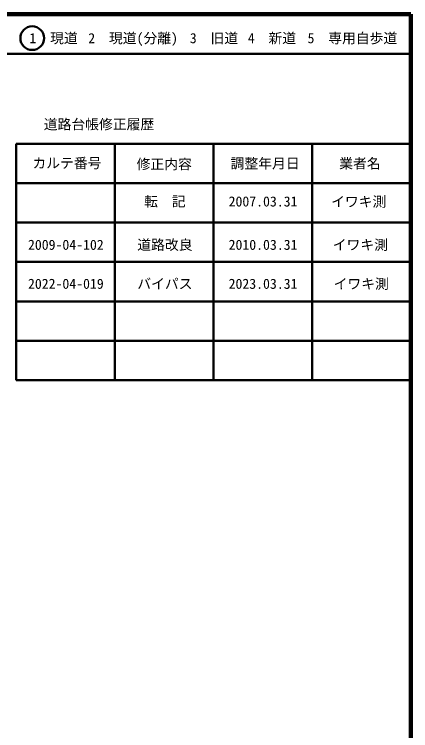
# Model space of a CAD drawing. Units: millimetres on the paper, enlarged 1000 times. Extents: x 40000 to 680000, y 20000 to 380000.
# Drawn here: x 579500 to 680000, y 198332 to 380000 of the extents above; entities that cross this region are included whole.
import ezdxf
from ezdxf.enums import TextEntityAlignment as Align

# ---------------------------------------------------------------- set-up
doc = ezdxf.new("R2010")
doc.units = ezdxf.units.MM
doc.header["$LTSCALE"] = 1000
for name, color, linetype, lineweight in [('M-TTL', 2, 'Continuous', 140), ('M-TTL-FRAM', 2, 'Continuous', 50), ('M-TTL-LINE', 7, 'Continuous', 50)]:
    doc.layers.add(name, color=color, linetype=linetype, lineweight=lineweight)
doc.layers.add('M-TTL-TXT', color=7, linetype='Continuous')
doc.styles.add('ＭＳ ゴシック', font='')
doc.styles.get('ＭＳ ゴシック').set_extended_font_data('MS Gothic')

msp = doc.modelspace()

# ---------------------------------------------------------------- linework, layer by layer
at = {"layer": 'M-TTL'}
for p, q in [((680000, 380000), (40000, 380000)), ((680000, 20000), (680000, 380000))]:
    msp.add_line(p, q, dxfattribs=at)
at = {"layer": 'M-TTL-FRAM'}
for p, q in [((580000, 347197), (580000, 287197)), ((580000, 347197), (680000, 347197)), ((580000, 287197), (680000, 287197))]:
    msp.add_line(p, q, dxfattribs=at)
at = {"layer": 'M-TTL-LINE'}
for p, q in [((40000, 370000), (680000, 370000)), ((605000, 347197), (605000, 287197)), ((630000, 347197), (630000, 287197)), ((655000, 347197), (655000, 287197)), ((580000, 337197), (680000, 337197)), ((580000, 327197), (680000, 327197)), ((580000, 317197), (680000, 317197)), ((580000, 307197), (680000, 307197)), ((580000, 297197), (680000, 297197))]:
    msp.add_line(p, q, dxfattribs=at)
msp.add_circle((584031, 373958), 3000, dxfattribs=at)

# ---------------------------------------------------------------- texts
at = {"layer": 'M-TTL-TXT', "style": 'ＭＳ ゴシック'}
for s, p in [('1\u3000現道', (589448, 373958)), ('2\u3000現道(分離)', (609619, 373958)), ('3\u3000旧道', (630121, 373958)), ('4\u3000新道', (644824, 373958)), ('5\u3000専用自歩道', (665228, 373958)), ('道路台帳修正履歴', (600968, 352113)), ('カルテ番号', (592839, 342277)), ('修正内容', (617509, 342023)), ('調整年月日', (643089, 342197)), ('業者名', (667134, 342197))]:
    msp.add_text(s, height=2566, dxfattribs=at).set_placement(p, align=Align.MIDDLE_CENTER)
for s, p in [('転\u3000記', (612424, 330495)), ('2007.03.31', (633837, 330495)), ('イワキ測', (659825, 330438)), ('2009-04-102', (582962, 319506)), ('道路改良', (610674, 319506)), ('2010.03.31', (633837, 319506)), ('イワキ測', (660253, 319506)), ('2022-04-019', (582962, 309616)), ('バイパス', (610674, 309616)), ('2023.03.31', (633837, 309616)), ('イワキ測', (660467, 309616))]:
    msp.add_text(s, height=2566, dxfattribs=at).set_placement(p, align=Align.BOTTOM_LEFT)

doc.saveas('drawing.dxf')
